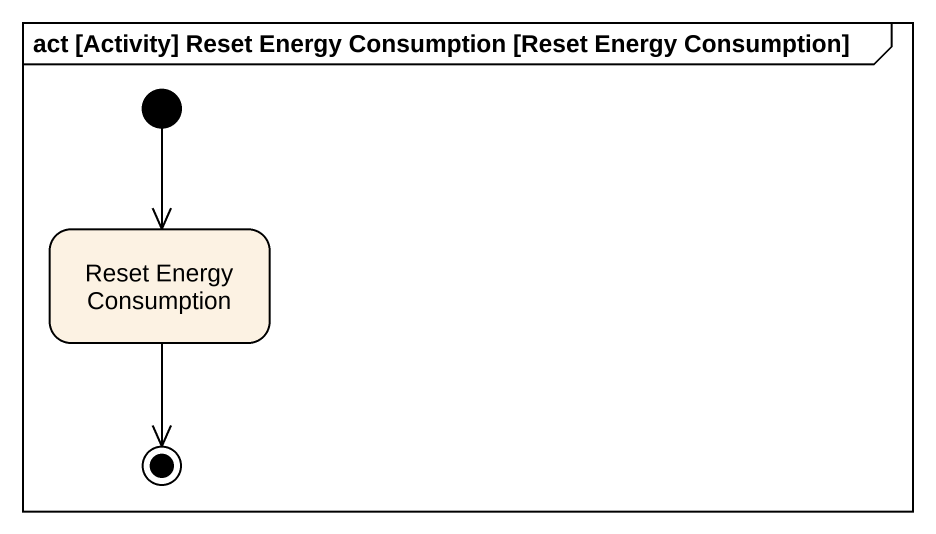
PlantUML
@startuml
mainframe act [Activity] Reset Energy Consumption [Reset Energy Consumption]
hide empty description
state "Reset Energy Consumption" as Reset_Energy_Consumption
[*] --> Reset_Energy_Consumption
Reset_Energy_Consumption --> [*]
@enduml
